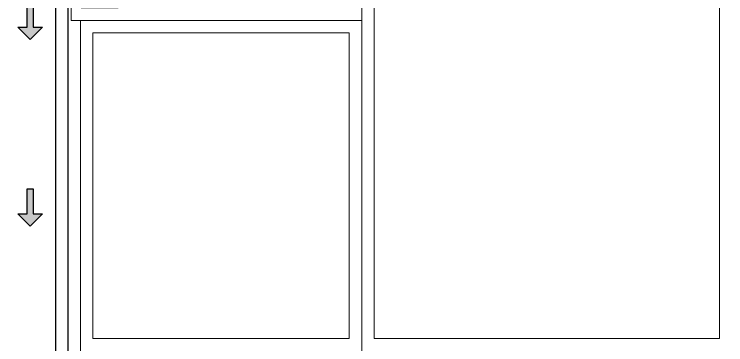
# Model space of a CAD drawing. Header units: metres. Extents: x 349703 to 349913, y 9282546 to 9282694.
# Drawn here: x 349745.07 to 349750.79, y 9282648.73 to 9282651.39 of the extents above; entities that cross this region are included whole.
import ezdxf

# ---------------------------------------------------------------- set-up
doc = ezdxf.new("R2010")
doc.units = ezdxf.units.M
doc.header["$LTSCALE"] = 0.25
for name, color, linetype, lineweight in [('.', 7, 'Continuous', 0), ('0_ CUNETAS', 160, 'Continuous', 5), ('ARQ-FONDO', 253, 'CONTINUOUS', 9), ('CUNETAS-RED', 5, 'CONTINUOUS', 18), ('LLORAD-TRAMO', 1, 'CONTINUOUS', 70)]:
    doc.layers.add(name, color=color, linetype=linetype, lineweight=lineweight)

# ---------------------------------------------------------------- blocks, each defined once
blk = doc.blocks.new('548')
at = {"layer": 'ARQ-FONDO'}
blk.add_lwpolyline([(349595.3206, 9282666.4931), (349597.6555, 9282666.4931), (349597.6555, 9282651.3426), (349595.3206, 9282651.3426)], close=True, dxfattribs=at)
blk = doc.blocks.new('ASOIWHWUR')
at = {"layer": 'ARQ-FONDO'}
for points in [[(349460.5292, 9282674.7985), (349464.9564, 9282674.7985), (349464.9564, 9282667.9338), (349467.3168, 9282667.9338), (349467.3168, 9282663.9038), (349464.9564, 9282663.9038), (349464.9564, 9282648.7534), (349467.3168, 9282648.7534), (349467.3168, 9282644.6934), (349464.9564, 9282644.6934), (349464.9564, 9282638.5531), (349460.5292, 9282638.5531), (349460.5292, 9282644.6934), (349458.2689, 9282644.6934), (349458.2689, 9282648.7534), (349460.5293, 9282648.7534), (349460.5293, 9282663.9038), (349458.1689, 9282663.9038), (349458.1689, 9282667.9338), (349460.5292, 9282667.9338), (349460.5292, 9282674.7985)], [(349460.5292, 9282648.7534), (349460.5292, 9282644.6934)]]:
    blk.add_lwpolyline(points, dxfattribs=at)
for points in [[(349460.6292, 9282649.7157), (349463.4047, 9282649.7157), (349463.4047, 9282646.1948), (349460.6292, 9282646.1948)], [(349458.3689, 9282648.6534), (349460.4292, 9282648.6534), (349460.4292, 9282646.1948), (349458.3689, 9282646.1948)]]:
    blk.add_lwpolyline(points, close=True, dxfattribs=at)
blk = doc.blocks.new('*U2188')
at = {"layer": '.', "lineweight": 30}
h = blk.add_hatch(color=1, dxfattribs=at)
h.dxf.hatch_style = 1
h.paths.add_polyline_path([(-0.025, -0.05), (-0.1, -0.05), (0, -0.15), (0.1, -0.05), (0.025, -0.05), (0.025, 0.15), (-0.025, 0.15)])
at = {"layer": '0_ CUNETAS', "color": 1, "lineweight": 30}
blk.add_lwpolyline([(-0.1, -0.05), (-0.025, -0.05), (-0.025, 0.15), (0.025, 0.15), (0.025, -0.05), (0.1, -0.05), (0, -0.15)], close=True, dxfattribs=at)
blk = doc.blocks.new('*U2186')
at = {"layer": '0_ CUNETAS', "color": 0, "linetype": 'ByBlock', "lineweight": -2, "transparency": 16777216}
for p in [(0, 81), (0, 79.5)]:
    blk.add_blockref('*U2188', p, dxfattribs=at)
blk = doc.blocks.new('drenaje')
at = {"layer": 'CUNETAS-RED', "lineweight": 30}
for p, q in [((27.25, -18.9817), (27.25, -32.5785)), ((27.35, -18.9817), (27.35, -32.3371))]:
    blk.add_line(p, q, dxfattribs=at)
at = {"layer": 'CUNETAS-RED', "lineweight": 30, "flags": 128}
blk.add_lwpolyline([(26.85, -18.9818), (27.25, -18.9818), (27.25, -77.0477), (26.85, -77.0477), (26.85, -18.9818)], dxfattribs=at)
at = {"layer": 'CUNETAS-RED', "lineweight": 0}
blk.add_blockref('*U2186', (27.0465, -105.1993), dxfattribs=at)

msp = doc.modelspace()

# ---------------------------------------------------------------- linework, layer by layer
at = {"layer": 'LLORAD-TRAMO', "const_width": 0.3}
msp.add_lwpolyline([(349745.76, 9282655.19), (349745.76, 9282654.94), (349745.76, 9282654.69), (349745.76, 9282654.44), (349745.76, 9282654.19), (349745.76, 9282653.94), (349745.76, 9282653.69), (349745.76, 9282653.44), (349745.76, 9282653.19), (349745.76, 9282652.94), (349745.76, 9282652.69), (349745.76, 9282652.44), (349745.76, 9282652.19), (349745.76, 9282651.94), (349745.76, 9282651.69), (349745.76, 9282651.44)], dxfattribs=at)

# ---------------------------------------------------------------- block references
at = {"layer": 'ARQ-FONDO'}
for name, p in [('ASOIWHWUR', (287.337, 2.5893)), ('548', (150.2108, 0))]:
    msp.add_blockref(name, p, dxfattribs=at)
at = {"layer": 'CUNETAS-RED', "lineweight": 30}
msp.add_blockref('drenaje', (349718.1559, 9282675.5378), dxfattribs=at)

doc.saveas('drawing.dxf')
